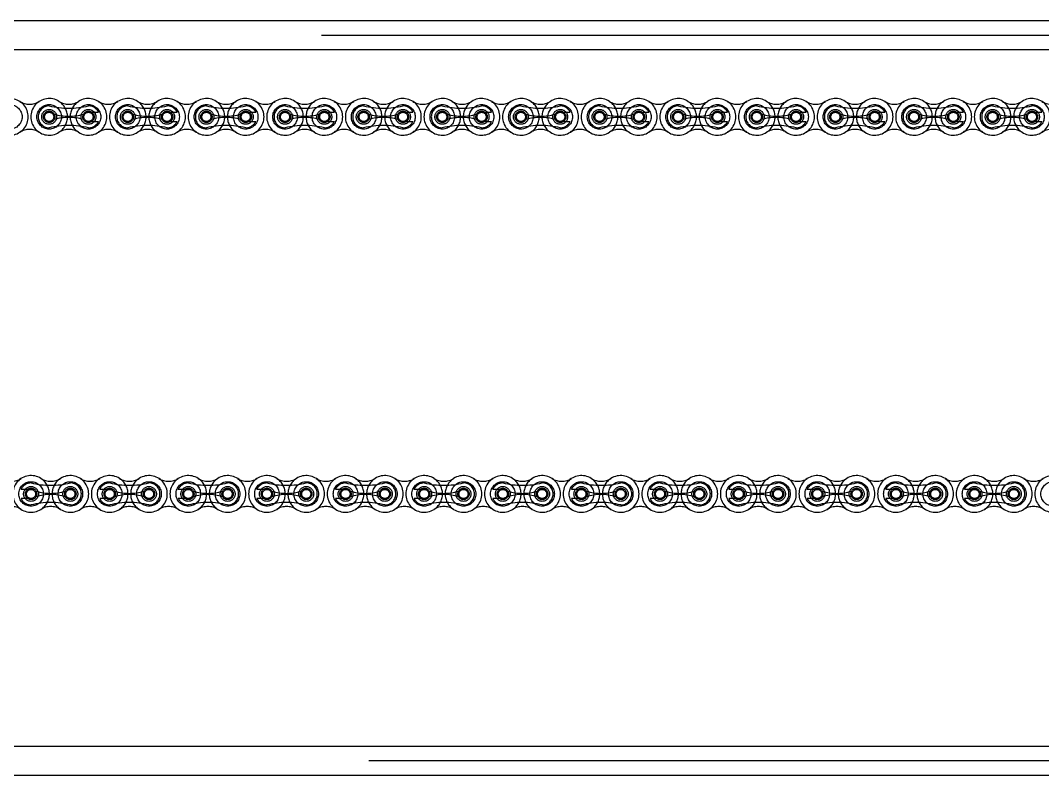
# Model space of a CAD drawing. Header units: metres. Extents: x 0 to 63075, y 0 to 44550.
# Drawn here: x 36750.9 to 37081.1, y 35804.3 to 36048.3 of the extents above; entities that cross this region are included whole.
import ezdxf

# ---------------------------------------------------------------- set-up
doc = ezdxf.new("R2010")
doc.units = ezdxf.units.M
doc.header["$LTSCALE"] = 75
doc.linetypes.add('HIDDEN2', pattern=[4.7625, 3.175, -1.5875])
for name, color, linetype in [('SDM', 7, 'Continuous'), ('SL4', 4, 'Continuous'), ('ST1', 7, 'HIDDEN2')]:
    doc.layers.add(name, color=color, linetype=linetype)

# ---------------------------------------------------------------- blocks, each defined once
blk = doc.blocks.new('A$C6e6623c1')
at = {"layer": 'SL4'}
for p, q in [((1009.76, 1725.35), (2334.74, 1725.35)), ((2334.74, 1715.82), (1009.76, 1715.82)), ((1057.26, 1490.87), (2287.24, 1490.87)), ((2287.24, 1481.35), (1057.26, 1481.35))]:
    blk.add_line(p, q, dxfattribs=at)
at = {"layer": 'ST1'}
for p, q in [((1009.76, 1720.59), (2334.74, 1720.59)), ((2334.74, 1715.82), (1009.76, 1715.82)), ((1292.78, 1695.67), (1294.91, 1695.67)), ((1318.18, 1695.67), (1320.31, 1695.67)), ((1343.58, 1695.67), (1345.71, 1695.67)), ((1368.98, 1695.67), (1371.11, 1695.67)), ((1394.38, 1695.67), (1396.51, 1695.67)), ((1419.78, 1695.67), (1421.91, 1695.67)), ((1445.18, 1695.67), (1447.31, 1695.67)), ((1470.58, 1695.67), (1472.71, 1695.67)), ((1495.98, 1695.67), (1498.11, 1695.67)), ((1521.38, 1695.67), (1523.51, 1695.67)), ((1546.78, 1695.67), (1548.91, 1695.67)), ((1572.18, 1695.67), (1574.31, 1695.67)), ((1597.58, 1695.67), (1599.71, 1695.67)), ((1292.78, 1692.71), (1294.91, 1692.71)), ((1318.18, 1692.71), (1320.31, 1692.71)), ((1343.58, 1692.71), (1345.71, 1692.71)), ((1368.98, 1692.71), (1371.11, 1692.71)), ((1394.38, 1692.71), (1396.51, 1692.71)), ((1419.78, 1692.71), (1421.91, 1692.71)), ((1445.18, 1692.71), (1447.31, 1692.71)), ((1470.58, 1692.71), (1472.71, 1692.71)), ((1495.98, 1692.71), (1498.11, 1692.71)), ((1521.38, 1692.71), (1523.51, 1692.71)), ((1546.78, 1692.71), (1548.91, 1692.71)), ((1572.18, 1692.71), (1574.31, 1692.71)), ((1597.58, 1692.71), (1599.71, 1692.71)), ((1272.02, 1573.83), (1269.9, 1573.83)), ((1297.42, 1573.83), (1295.3, 1573.83)), ((1322.82, 1573.83), (1320.7, 1573.83)), ((1348.22, 1573.83), (1346.1, 1573.83)), ((1373.62, 1573.83), (1371.5, 1573.83)), ((1399.02, 1573.83), (1396.9, 1573.83)), ((1424.42, 1573.83), (1422.3, 1573.83)), ((1449.82, 1573.83), (1447.7, 1573.83)), ((1475.22, 1573.83), (1473.1, 1573.83)), ((1500.62, 1573.83), (1498.5, 1573.83)), ((1526.02, 1573.83), (1523.9, 1573.83)), ((1551.42, 1573.83), (1549.3, 1573.83)), ((1576.82, 1573.83), (1574.7, 1573.83)), ((1272.02, 1570.88), (1269.9, 1570.88)), ((1297.42, 1570.88), (1295.3, 1570.88)), ((1322.82, 1570.88), (1320.7, 1570.88)), ((1348.22, 1570.88), (1346.1, 1570.88)), ((1373.62, 1570.88), (1371.5, 1570.88)), ((1399.02, 1570.88), (1396.9, 1570.88)), ((1424.42, 1570.88), (1422.3, 1570.88)), ((1449.82, 1570.88), (1447.7, 1570.88)), ((1475.22, 1570.88), (1473.1, 1570.88)), ((1500.62, 1570.88), (1498.5, 1570.88)), ((1526.02, 1570.88), (1523.9, 1570.88)), ((1551.42, 1570.88), (1549.3, 1570.88)), ((1576.82, 1570.88), (1574.7, 1570.88)), ((1009.76, 1490.87), (2334.74, 1490.87)), ((2334.74, 1486.11), (1009.76, 1486.11))]:
    blk.add_line(p, q, dxfattribs=at)
for centre, radius in [((1266.28, 1694.19), 3.96), ((1278.98, 1694.19), 3.96), ((1291.68, 1694.19), 3.96), ((1304.38, 1694.19), 3.96), ((1317.08, 1694.19), 3.96), ((1329.78, 1694.19), 3.96), ((1342.48, 1694.19), 3.96), ((1355.18, 1694.19), 3.96), ((1367.88, 1694.19), 3.96), ((1380.58, 1694.19), 3.96), ((1393.28, 1694.19), 3.96), ((1405.98, 1694.19), 3.96), ((1418.68, 1694.19), 3.96), ((1431.38, 1694.19), 3.96), ((1444.08, 1694.19), 3.96), ((1456.78, 1694.19), 3.96), ((1469.48, 1694.19), 3.96), ((1482.18, 1694.19), 3.96), ((1494.88, 1694.19), 3.96), ((1507.58, 1694.19), 3.96), ((1520.28, 1694.19), 3.96), ((1532.98, 1694.19), 3.96), ((1545.68, 1694.19), 3.96), ((1558.38, 1694.19), 3.96), ((1571.08, 1694.19), 3.96), ((1583.78, 1694.19), 3.96), ((1596.48, 1694.19), 3.96), ((1278.98, 1694.19), 2.4), ((1278.98, 1694.19), 1.85), ((1278.98, 1694.19), 1.48), ((1291.68, 1694.19), 2.4), ((1291.68, 1694.19), 1.84), ((1291.68, 1694.19), 1.48), ((1304.38, 1694.19), 2.4), ((1304.38, 1694.19), 1.84), ((1304.38, 1694.19), 1.48), ((1317.08, 1694.19), 2.4), ((1317.08, 1694.19), 1.85), ((1317.08, 1694.19), 1.48), ((1329.78, 1694.19), 2.4), ((1329.78, 1694.19), 1.84), ((1329.78, 1694.19), 1.48), ((1342.48, 1694.19), 2.4), ((1342.48, 1694.19), 1.85), ((1342.48, 1694.19), 1.48), ((1355.18, 1694.19), 2.4), ((1355.18, 1694.19), 1.84), ((1355.18, 1694.19), 1.48), ((1367.88, 1694.19), 2.4), ((1367.88, 1694.19), 1.85), ((1367.88, 1694.19), 1.48), ((1380.58, 1694.19), 2.4), ((1380.58, 1694.19), 1.84), ((1380.58, 1694.19), 1.48), ((1393.28, 1694.19), 2.4), ((1393.28, 1694.19), 1.85), ((1393.28, 1694.19), 1.48), ((1405.98, 1694.19), 2.4), ((1405.98, 1694.19), 1.84), ((1405.98, 1694.19), 1.48), ((1418.68, 1694.19), 2.4), ((1418.68, 1694.19), 1.85), ((1418.68, 1694.19), 1.48), ((1431.38, 1694.19), 2.4), ((1431.38, 1694.19), 1.85), ((1431.38, 1694.19), 1.48), ((1444.08, 1694.19), 2.4), ((1444.08, 1694.19), 1.85), ((1444.08, 1694.19), 1.48), ((1456.78, 1694.19), 2.4), ((1456.78, 1694.19), 1.85), ((1456.78, 1694.19), 1.48), ((1469.48, 1694.19), 2.4), ((1469.48, 1694.19), 1.84), ((1469.48, 1694.19), 1.48), ((1482.18, 1694.19), 2.4), ((1482.18, 1694.19), 1.85), ((1482.18, 1694.19), 1.48), ((1494.88, 1694.19), 2.4), ((1494.88, 1694.19), 1.84), ((1494.88, 1694.19), 1.48), ((1507.58, 1694.19), 2.4), ((1507.58, 1694.19), 1.85), ((1507.58, 1694.19), 1.48), ((1520.28, 1694.19), 2.4), ((1520.28, 1694.19), 1.84), ((1520.28, 1694.19), 1.48), ((1532.98, 1694.19), 2.4), ((1532.98, 1694.19), 1.85), ((1532.98, 1694.19), 1.48), ((1545.68, 1694.19), 2.4), ((1545.68, 1694.19), 1.84), ((1545.68, 1694.19), 1.48), ((1558.38, 1694.19), 2.4), ((1558.38, 1694.19), 1.85), ((1558.38, 1694.19), 1.48), ((1571.08, 1694.19), 2.4), ((1571.08, 1694.19), 1.84), ((1571.08, 1694.19), 1.48), ((1583.78, 1694.19), 2.4), ((1583.78, 1694.19), 1.84), ((1583.78, 1694.19), 1.48), ((1596.48, 1694.19), 2.4), ((1596.48, 1694.19), 1.84), ((1596.48, 1694.19), 1.48), ((1273.13, 1572.35), 3.96), ((1285.83, 1572.35), 3.96), ((1298.53, 1572.35), 3.96), ((1311.23, 1572.35), 3.96), ((1323.93, 1572.35), 3.96), ((1336.63, 1572.35), 3.96), ((1349.33, 1572.35), 3.96), ((1362.03, 1572.35), 3.96), ((1374.73, 1572.35), 3.96), ((1387.43, 1572.35), 3.96), ((1400.13, 1572.35), 3.96), ((1412.83, 1572.35), 3.96), ((1425.53, 1572.35), 3.96), ((1438.23, 1572.35), 3.96), ((1450.93, 1572.35), 3.96), ((1463.63, 1572.35), 3.96), ((1476.33, 1572.35), 3.96), ((1489.03, 1572.35), 3.96), ((1501.73, 1572.35), 3.96), ((1514.43, 1572.35), 3.96), ((1527.13, 1572.35), 3.96), ((1539.83, 1572.35), 3.96), ((1552.53, 1572.35), 3.96), ((1565.23, 1572.35), 3.96), ((1577.93, 1572.35), 3.96), ((1590.63, 1572.35), 3.96), ((1603.33, 1572.35), 3.96), ((1273.13, 1572.35), 2.4), ((1273.13, 1572.35), 1.85), ((1273.13, 1572.35), 1.48), ((1285.83, 1572.35), 2.4), ((1285.83, 1572.35), 1.85), ((1285.83, 1572.35), 1.48), ((1298.53, 1572.35), 2.4), ((1298.53, 1572.35), 1.84), ((1298.53, 1572.35), 1.48), ((1311.23, 1572.35), 2.4), ((1311.23, 1572.35), 1.84), ((1311.23, 1572.35), 1.48), ((1323.93, 1572.35), 2.4), ((1323.93, 1572.35), 1.85), ((1323.93, 1572.35), 1.48), ((1336.63, 1572.35), 2.4), ((1336.63, 1572.35), 1.85), ((1336.63, 1572.35), 1.48), ((1349.33, 1572.35), 2.4), ((1349.33, 1572.35), 1.84), ((1349.33, 1572.35), 1.48), ((1362.03, 1572.35), 2.4), ((1362.03, 1572.35), 1.84), ((1362.03, 1572.35), 1.48), ((1374.73, 1572.35), 2.4), ((1374.73, 1572.35), 1.84), ((1374.73, 1572.35), 1.48), ((1387.43, 1572.35), 2.4), ((1387.43, 1572.35), 1.85), ((1387.43, 1572.35), 1.48), ((1400.13, 1572.35), 2.4), ((1400.13, 1572.35), 1.85), ((1400.13, 1572.35), 1.48), ((1412.83, 1572.35), 2.4), ((1412.83, 1572.35), 1.84), ((1412.83, 1572.35), 1.48), ((1425.53, 1572.35), 2.4), ((1425.53, 1572.35), 1.84), ((1425.53, 1572.35), 1.48), ((1438.23, 1572.35), 2.4), ((1438.23, 1572.35), 1.85), ((1438.23, 1572.35), 1.48), ((1450.93, 1572.35), 2.4), ((1450.93, 1572.35), 1.85), ((1450.93, 1572.35), 1.48), ((1463.63, 1572.35), 2.4), ((1463.63, 1572.35), 1.84), ((1463.63, 1572.35), 1.48), ((1476.33, 1572.35), 2.4), ((1476.33, 1572.35), 1.84), ((1476.33, 1572.35), 1.48), ((1489.03, 1572.35), 2.4), ((1489.03, 1572.35), 1.84), ((1489.03, 1572.35), 1.48), ((1501.73, 1572.35), 2.4), ((1501.73, 1572.35), 1.85), ((1501.73, 1572.35), 1.48), ((1514.43, 1572.35), 2.4), ((1514.43, 1572.35), 1.85), ((1514.43, 1572.35), 1.48), ((1527.13, 1572.35), 2.4), ((1527.13, 1572.35), 1.85), ((1527.13, 1572.35), 1.48), ((1539.83, 1572.35), 2.4), ((1539.83, 1572.35), 1.84), ((1539.83, 1572.35), 1.48), ((1552.53, 1572.35), 2.4), ((1552.53, 1572.35), 1.85), ((1552.53, 1572.35), 1.48), ((1565.23, 1572.35), 2.4), ((1565.23, 1572.35), 1.85), ((1565.23, 1572.35), 1.48), ((1577.93, 1572.35), 2.4), ((1577.93, 1572.35), 1.85), ((1577.93, 1572.35), 1.48), ((1590.63, 1572.35), 2.4), ((1590.63, 1572.35), 1.84), ((1590.63, 1572.35), 1.48)]:
    blk.add_circle(centre, radius, dxfattribs=at)
for centre, radius, start, end in [((1266.28, 1694.19), 5.92, 237.5667, 122.4333), ((1272.63, 1704.18), 5.92, 237.5667, 302.4333), ((1278.98, 1694.19), 5.92, 57.5667, 302.4333), ((1278.98, 1694.19), 3.55, 90, 270), ((1285.33, 1723.29), 26.32, 256.0401, 283.9599), ((1285.33, 1704.18), 5.92, 237.5667, 302.4333), ((1278.98, 1694.19), 5.92, 302.4332, 57.5668), ((1291.68, 1694.19), 5.92, 122.4332, 237.5668), ((1291.68, 1694.19), 5.92, 237.5667, 122.4333), ((1291.68, 1694.19), 3.55, 24.5534, 90), ((1298.03, 1704.18), 5.92, 237.5667, 302.4333), ((1304.38, 1694.19), 5.92, 57.5667, 302.4333), ((1304.38, 1694.19), 3.55, 90, 270), ((1310.73, 1723.29), 26.32, 256.0401, 283.9599), ((1310.73, 1704.18), 5.92, 237.5667, 302.4333), ((1304.38, 1694.19), 5.92, 302.4332, 57.5668), ((1317.08, 1694.19), 5.92, 122.4332, 237.5668), ((1317.08, 1694.19), 5.92, 237.5667, 122.4333), ((1317.08, 1694.19), 3.55, 24.5534, 90), ((1323.43, 1704.18), 5.92, 237.5667, 302.4333), ((1329.78, 1694.19), 5.92, 57.5667, 302.4333), ((1329.78, 1694.19), 3.55, 90, 270), ((1336.13, 1723.29), 26.32, 256.0401, 283.9599), ((1336.13, 1704.18), 5.92, 237.5667, 302.4333), ((1329.78, 1694.19), 5.92, 302.4332, 57.5668), ((1342.48, 1694.19), 5.92, 122.4332, 237.5668), ((1342.48, 1694.19), 5.92, 237.5667, 122.4333), ((1342.48, 1694.19), 3.55, 24.5534, 90), ((1348.83, 1704.18), 5.92, 237.5667, 302.4333), ((1355.18, 1694.19), 5.92, 57.5667, 302.4333), ((1355.18, 1694.19), 3.55, 90, 270), ((1361.53, 1723.29), 26.32, 256.0401, 283.9599), ((1361.53, 1704.18), 5.92, 237.5667, 302.4333), ((1355.18, 1694.19), 5.92, 302.4332, 57.5668), ((1367.88, 1694.19), 5.92, 122.4332, 237.5668), ((1367.88, 1694.19), 5.92, 237.5667, 122.4333), ((1367.88, 1694.19), 3.55, 24.5534, 90), ((1374.23, 1704.18), 5.92, 237.5667, 302.4333), ((1380.58, 1694.19), 5.92, 57.5667, 302.4333), ((1380.58, 1694.19), 3.55, 90, 270), ((1386.93, 1723.29), 26.32, 256.0401, 283.9599), ((1386.93, 1704.18), 5.92, 237.5667, 302.4333), ((1380.58, 1694.19), 5.92, 302.4332, 57.5668), ((1393.28, 1694.19), 5.92, 122.4332, 237.5668), ((1393.28, 1694.19), 5.92, 237.5667, 122.4333), ((1393.28, 1694.19), 3.55, 24.5534, 90), ((1399.63, 1704.18), 5.92, 237.5667, 302.4333), ((1405.98, 1694.19), 5.92, 57.5667, 302.4333), ((1405.98, 1694.19), 3.55, 90, 270), ((1412.33, 1723.29), 26.32, 256.0401, 283.9599), ((1412.33, 1704.18), 5.92, 237.5667, 302.4333), ((1405.98, 1694.19), 5.92, 302.4332, 57.5668), ((1418.68, 1694.19), 5.92, 122.4332, 237.5668), ((1418.68, 1694.19), 5.92, 237.5667, 122.4333), ((1418.68, 1694.19), 3.55, 24.5534, 90), ((1425.03, 1704.18), 5.92, 237.5667, 302.4333), ((1431.38, 1694.19), 5.92, 57.5667, 302.4333), ((1431.38, 1694.19), 3.55, 90, 270), ((1437.73, 1723.29), 26.32, 256.0401, 283.9599), ((1437.73, 1704.18), 5.92, 237.5667, 302.4333), ((1431.38, 1694.19), 5.92, 302.4332, 57.5668), ((1444.08, 1694.19), 5.92, 122.4332, 237.5668), ((1444.08, 1694.19), 5.92, 237.5667, 122.4333), ((1444.08, 1694.19), 3.55, 24.5534, 90), ((1450.43, 1704.18), 5.92, 237.5667, 302.4333), ((1456.78, 1694.19), 5.92, 57.5667, 302.4333), ((1456.78, 1694.19), 3.55, 90, 270), ((1463.13, 1723.29), 26.32, 256.0401, 283.9599), ((1463.13, 1704.18), 5.92, 237.5667, 302.4333), ((1456.78, 1694.19), 5.92, 302.4332, 57.5668), ((1469.48, 1694.19), 5.92, 122.4332, 237.5668), ((1469.48, 1694.19), 5.92, 237.5667, 122.4333), ((1469.48, 1694.19), 3.55, 24.5534, 90), ((1475.83, 1704.18), 5.92, 237.5667, 302.4333), ((1482.18, 1694.19), 5.92, 57.5667, 302.4333), ((1482.18, 1694.19), 3.55, 90, 270), ((1488.53, 1723.29), 26.32, 256.0401, 283.9599), ((1488.53, 1704.18), 5.92, 237.5667, 302.4333), ((1482.18, 1694.19), 5.92, 302.4332, 57.5668), ((1494.88, 1694.19), 5.92, 122.4332, 237.5668), ((1494.88, 1694.19), 5.92, 237.5667, 122.4333), ((1494.88, 1694.19), 3.55, 24.5534, 90), ((1501.23, 1704.18), 5.92, 237.5667, 302.4333), ((1507.58, 1694.19), 5.92, 57.5667, 302.4333), ((1507.58, 1694.19), 3.55, 90, 270), ((1513.93, 1723.29), 26.32, 256.0401, 283.9599), ((1513.93, 1704.18), 5.92, 237.5667, 302.4333), ((1507.58, 1694.19), 5.92, 302.4332, 57.5668), ((1520.28, 1694.19), 5.92, 122.4332, 237.5668), ((1520.28, 1694.19), 5.92, 237.5667, 122.4333), ((1520.28, 1694.19), 3.55, 24.5534, 90), ((1526.63, 1704.18), 5.92, 237.5667, 302.4333), ((1532.98, 1694.19), 5.92, 57.5667, 302.4333), ((1532.98, 1694.19), 3.55, 90, 270), ((1539.33, 1723.29), 26.32, 256.0401, 283.9599), ((1539.33, 1704.18), 5.92, 237.5667, 302.4333), ((1532.98, 1694.19), 5.92, 302.4332, 57.5668), ((1545.68, 1694.19), 5.92, 122.4332, 237.5668), ((1545.68, 1694.19), 5.92, 237.5667, 122.4333), ((1545.68, 1694.19), 3.55, 24.5534, 90), ((1552.03, 1704.18), 5.92, 237.5667, 302.4333), ((1558.38, 1694.19), 5.92, 57.5667, 302.4333), ((1558.38, 1694.19), 3.55, 90, 270), ((1564.73, 1723.29), 26.32, 256.0401, 283.9599), ((1564.73, 1704.18), 5.92, 237.5667, 302.4333), ((1558.38, 1694.19), 5.92, 302.4332, 57.5668), ((1571.08, 1694.19), 5.92, 122.4332, 237.5668), ((1571.08, 1694.19), 5.92, 237.5667, 122.4333), ((1571.08, 1694.19), 3.55, 24.5534, 90), ((1577.43, 1704.18), 5.92, 237.5667, 302.4333), ((1583.78, 1694.19), 5.92, 57.5667, 302.4333), ((1583.78, 1694.19), 3.55, 90, 270), ((1590.13, 1723.29), 26.32, 256.0401, 283.9599), ((1590.13, 1704.18), 5.92, 237.5667, 302.4333), ((1583.78, 1694.19), 5.92, 302.4332, 57.5668), ((1596.48, 1694.19), 5.92, 122.4332, 237.5668), ((1596.48, 1694.19), 5.92, 237.5667, 122.4333), ((1596.48, 1694.19), 3.55, 24.5534, 90), ((1602.83, 1704.18), 5.92, 237.5667, 302.4333), ((1285.33, 1710.54), 16.17, 252.993, 287.007), ((1285.33, 1677.84), 16.17, 72.993, 107.007), ((1310.73, 1710.54), 16.17, 252.993, 287.007), ((1310.73, 1677.84), 16.17, 72.993, 107.007), ((1336.13, 1710.54), 16.17, 252.993, 287.007), ((1336.13, 1677.84), 16.17, 72.993, 107.007), ((1361.53, 1710.54), 16.17, 252.993, 287.007), ((1361.53, 1677.84), 16.17, 72.993, 107.007), ((1386.93, 1710.54), 16.17, 252.993, 287.007), ((1386.93, 1677.84), 16.17, 72.993, 107.007), ((1412.33, 1710.54), 16.17, 252.993, 287.007), ((1412.33, 1677.84), 16.17, 72.993, 107.007), ((1437.73, 1710.54), 16.17, 252.993, 287.007), ((1437.73, 1677.84), 16.17, 72.993, 107.007), ((1463.13, 1710.54), 16.17, 252.993, 287.007), ((1463.13, 1677.84), 16.17, 72.993, 107.007), ((1488.53, 1710.54), 16.17, 252.993, 287.007), ((1488.53, 1677.84), 16.17, 72.993, 107.007), ((1513.93, 1710.54), 16.17, 252.993, 287.007), ((1513.93, 1677.84), 16.17, 72.993, 107.007), ((1539.33, 1710.54), 16.17, 252.993, 287.007), ((1539.33, 1677.84), 16.17, 72.993, 107.007), ((1564.73, 1710.54), 16.17, 252.993, 287.007), ((1564.73, 1677.84), 16.17, 72.993, 107.007), ((1590.13, 1710.54), 16.17, 252.993, 287.007), ((1590.13, 1677.84), 16.17, 72.993, 107.007), ((1285.33, 1665.09), 26.32, 76.0401, 103.9599), ((1291.68, 1694.19), 3.55, 270, 335.4466), ((1310.73, 1665.09), 26.32, 76.0401, 103.9599), ((1317.08, 1694.19), 3.55, 270, 335.4466), ((1336.13, 1665.09), 26.32, 76.0401, 103.9599), ((1342.48, 1694.19), 3.55, 270, 335.4466), ((1361.53, 1665.09), 26.32, 76.0401, 103.9599), ((1367.88, 1694.19), 3.55, 270, 335.4466), ((1386.93, 1665.09), 26.32, 76.0401, 103.9599), ((1393.28, 1694.19), 3.55, 270, 335.4466), ((1412.33, 1665.09), 26.32, 76.0401, 103.9599), ((1418.68, 1694.19), 3.55, 270, 335.4466), ((1437.73, 1665.09), 26.32, 76.0401, 103.9599), ((1444.08, 1694.19), 3.55, 270, 335.4466), ((1463.13, 1665.09), 26.32, 76.0401, 103.9599), ((1469.48, 1694.19), 3.55, 270, 335.4466), ((1488.53, 1665.09), 26.32, 76.0401, 103.9599), ((1494.88, 1694.19), 3.55, 270, 335.4466), ((1513.93, 1665.09), 26.32, 76.0401, 103.9599), ((1520.28, 1694.19), 3.55, 270, 335.4466), ((1539.33, 1665.09), 26.32, 76.0401, 103.9599), ((1545.68, 1694.19), 3.55, 270, 335.4466), ((1564.73, 1665.09), 26.32, 76.0401, 103.9599), ((1571.08, 1694.19), 3.55, 270, 335.4466), ((1590.13, 1665.09), 26.32, 76.0401, 103.9599), ((1596.48, 1694.19), 3.55, 270, 335.4466), ((1272.63, 1684.2), 5.92, 57.5667, 122.4333), ((1285.33, 1684.2), 5.92, 57.5667, 122.4333), ((1298.03, 1684.2), 5.92, 57.5667, 122.4333), ((1310.73, 1684.2), 5.92, 57.5667, 122.4333), ((1323.43, 1684.2), 5.92, 57.5667, 122.4333), ((1336.13, 1684.2), 5.92, 57.5667, 122.4333), ((1348.83, 1684.2), 5.92, 57.5667, 122.4333), ((1361.53, 1684.2), 5.92, 57.5667, 122.4333), ((1374.23, 1684.2), 5.92, 57.5667, 122.4333), ((1386.93, 1684.2), 5.92, 57.5667, 122.4333), ((1399.63, 1684.2), 5.92, 57.5667, 122.4333), ((1412.33, 1684.2), 5.92, 57.5667, 122.4333), ((1425.03, 1684.2), 5.92, 57.5667, 122.4333), ((1437.73, 1684.2), 5.92, 57.5667, 122.4333), ((1450.43, 1684.2), 5.92, 57.5667, 122.4333), ((1463.13, 1684.2), 5.92, 57.5667, 122.4333), ((1475.83, 1684.2), 5.92, 57.5667, 122.4333), ((1488.53, 1684.2), 5.92, 57.5667, 122.4333), ((1501.23, 1684.2), 5.92, 57.5667, 122.4333), ((1513.93, 1684.2), 5.92, 57.5667, 122.4333), ((1526.63, 1684.2), 5.92, 57.5667, 122.4333), ((1539.33, 1684.2), 5.92, 57.5667, 122.4333), ((1552.03, 1684.2), 5.92, 57.5667, 122.4333), ((1564.73, 1684.2), 5.92, 57.5667, 122.4333), ((1577.43, 1684.2), 5.92, 57.5667, 122.4333), ((1590.13, 1684.2), 5.92, 57.5667, 122.4333), ((1602.83, 1684.2), 5.92, 57.5667, 122.4333), ((1266.78, 1582.35), 5.92, 237.5667, 302.4333), ((1273.13, 1572.35), 5.92, 57.5667, 302.4333), ((1273.13, 1572.35), 3.55, 90, 155.4466), ((1279.48, 1601.45), 26.32, 256.0401, 283.9599), ((1279.48, 1582.35), 5.92, 237.5667, 302.4333), ((1273.13, 1572.35), 5.92, 302.4332, 57.5668), ((1285.83, 1572.35), 5.92, 122.4332, 237.5668), ((1285.83, 1572.35), 5.92, 237.5667, 122.4333), ((1285.83, 1572.35), 3.55, 270, 90), ((1292.18, 1582.35), 5.92, 237.5667, 302.4333), ((1298.53, 1572.35), 5.92, 57.5667, 302.4333), ((1298.53, 1572.35), 3.55, 90, 155.4466), ((1304.88, 1601.45), 26.32, 256.0401, 283.9599), ((1304.88, 1582.35), 5.92, 237.5667, 302.4333), ((1298.53, 1572.35), 5.92, 302.4332, 57.5668), ((1311.23, 1572.35), 5.92, 122.4332, 237.5668), ((1311.23, 1572.35), 5.92, 237.5667, 122.4333), ((1311.23, 1572.35), 3.55, 270, 90), ((1317.58, 1582.35), 5.92, 237.5667, 302.4333), ((1323.93, 1572.35), 5.92, 57.5667, 302.4333), ((1323.93, 1572.35), 3.55, 90, 155.4466), ((1330.28, 1601.45), 26.32, 256.0401, 283.9599), ((1330.28, 1582.35), 5.92, 237.5667, 302.4333), ((1323.93, 1572.35), 5.92, 302.4332, 57.5668), ((1336.63, 1572.35), 5.92, 122.4332, 237.5668), ((1336.63, 1572.35), 5.92, 237.5667, 122.4333), ((1336.63, 1572.35), 3.55, 270, 90), ((1342.98, 1582.35), 5.92, 237.5667, 302.4333), ((1349.33, 1572.35), 5.92, 57.5667, 302.4333), ((1349.33, 1572.35), 3.55, 90, 155.4466), ((1355.68, 1601.45), 26.32, 256.0401, 283.9599), ((1355.68, 1582.35), 5.92, 237.5667, 302.4333), ((1349.33, 1572.35), 5.92, 302.4332, 57.5668), ((1362.03, 1572.35), 5.92, 122.4332, 237.5668), ((1362.03, 1572.35), 5.92, 237.5667, 122.4333), ((1362.03, 1572.35), 3.55, 270, 90), ((1368.38, 1582.35), 5.92, 237.5667, 302.4333), ((1374.73, 1572.35), 5.92, 57.5667, 302.4333), ((1374.73, 1572.35), 3.55, 90, 155.4466), ((1381.08, 1601.45), 26.32, 256.0401, 283.9599), ((1381.08, 1582.35), 5.92, 237.5667, 302.4333), ((1374.73, 1572.35), 5.92, 302.4332, 57.5668), ((1387.43, 1572.35), 5.92, 122.4332, 237.5668), ((1387.43, 1572.35), 5.92, 237.5667, 122.4333), ((1387.43, 1572.35), 3.55, 270, 90), ((1393.78, 1582.35), 5.92, 237.5667, 302.4333), ((1400.13, 1572.35), 5.92, 57.5667, 302.4333), ((1400.13, 1572.35), 3.55, 90, 155.4466), ((1406.48, 1601.45), 26.32, 256.0401, 283.9599), ((1406.48, 1582.35), 5.92, 237.5667, 302.4333), ((1400.13, 1572.35), 5.92, 302.4332, 57.5668), ((1412.83, 1572.35), 5.92, 122.4332, 237.5668), ((1412.83, 1572.35), 5.92, 237.5667, 122.4333), ((1412.83, 1572.35), 3.55, 270, 90), ((1419.18, 1582.35), 5.92, 237.5667, 302.4333), ((1425.53, 1572.35), 5.92, 57.5667, 302.4333), ((1425.53, 1572.35), 3.55, 90, 155.4466), ((1431.88, 1601.45), 26.32, 256.0401, 283.9599), ((1431.88, 1582.35), 5.92, 237.5667, 302.4333), ((1425.53, 1572.35), 5.92, 302.4332, 57.5668), ((1438.23, 1572.35), 5.92, 122.4332, 237.5668), ((1438.23, 1572.35), 5.92, 237.5667, 122.4333), ((1438.23, 1572.35), 3.55, 270, 90), ((1444.58, 1582.35), 5.92, 237.5667, 302.4333), ((1450.93, 1572.35), 5.92, 57.5667, 302.4333), ((1450.93, 1572.35), 3.55, 90, 155.4466), ((1457.28, 1601.45), 26.32, 256.0401, 283.9599), ((1457.28, 1582.35), 5.92, 237.5667, 302.4333), ((1450.93, 1572.35), 5.92, 302.4332, 57.5668), ((1463.63, 1572.35), 5.92, 122.4332, 237.5668), ((1463.63, 1572.35), 5.92, 237.5667, 122.4333), ((1463.63, 1572.35), 3.55, 270, 90), ((1469.98, 1582.35), 5.92, 237.5667, 302.4333), ((1476.33, 1572.35), 5.92, 57.5667, 302.4333), ((1476.33, 1572.35), 3.55, 90, 155.4466), ((1482.68, 1601.45), 26.32, 256.0401, 283.9599), ((1482.68, 1582.35), 5.92, 237.5667, 302.4333), ((1476.33, 1572.35), 5.92, 302.4332, 57.5668), ((1489.03, 1572.35), 5.92, 122.4332, 237.5668), ((1489.03, 1572.35), 5.92, 237.5667, 122.4333), ((1489.03, 1572.35), 3.55, 270, 90), ((1495.38, 1582.35), 5.92, 237.5667, 302.4333), ((1501.73, 1572.35), 5.92, 57.5667, 302.4333), ((1501.73, 1572.35), 3.55, 90, 155.4466), ((1508.08, 1601.45), 26.32, 256.0401, 283.9599), ((1508.08, 1582.35), 5.92, 237.5667, 302.4333), ((1501.73, 1572.35), 5.92, 302.4332, 57.5668), ((1514.43, 1572.35), 5.92, 122.4332, 237.5668), ((1514.43, 1572.35), 5.92, 237.5667, 122.4333), ((1514.43, 1572.35), 3.55, 270, 90), ((1520.78, 1582.35), 5.92, 237.5667, 302.4333), ((1527.13, 1572.35), 5.92, 57.5667, 302.4333), ((1527.13, 1572.35), 3.55, 90, 155.4466), ((1533.48, 1601.45), 26.32, 256.0401, 283.9599), ((1533.48, 1582.35), 5.92, 237.5667, 302.4333), ((1527.13, 1572.35), 5.92, 302.4332, 57.5668), ((1539.83, 1572.35), 5.92, 122.4332, 237.5668), ((1539.83, 1572.35), 5.92, 237.5667, 122.4333), ((1539.83, 1572.35), 3.55, 270, 90), ((1546.18, 1582.35), 5.92, 237.5667, 302.4333), ((1552.53, 1572.35), 5.92, 57.5667, 302.4333), ((1552.53, 1572.35), 3.55, 90, 155.4466), ((1558.88, 1601.45), 26.32, 256.0401, 283.9599), ((1558.88, 1582.35), 5.92, 237.5667, 302.4333), ((1552.53, 1572.35), 5.92, 302.4332, 57.5668), ((1565.23, 1572.35), 5.92, 122.4332, 237.5668), ((1565.23, 1572.35), 5.92, 237.5667, 122.4333), ((1565.23, 1572.35), 3.55, 270, 90), ((1571.58, 1582.35), 5.92, 237.5667, 302.4333), ((1577.93, 1572.35), 5.92, 57.5667, 302.4333), ((1577.93, 1572.35), 3.55, 90, 155.4466), ((1584.28, 1601.45), 26.32, 256.0401, 283.9599), ((1584.28, 1582.35), 5.92, 237.5667, 302.4333), ((1577.93, 1572.35), 5.92, 302.4332, 57.5668), ((1590.63, 1572.35), 5.92, 122.4332, 237.5668), ((1590.63, 1572.35), 5.92, 237.5667, 122.4333), ((1590.63, 1572.35), 3.55, 270, 90), ((1596.98, 1582.35), 5.92, 237.5667, 302.4333), ((1603.33, 1572.35), 5.92, 57.5667, 302.4333), ((1279.48, 1588.71), 16.17, 252.993, 287.007), ((1279.48, 1556), 16.17, 72.993, 107.007), ((1304.88, 1588.71), 16.17, 252.993, 287.007), ((1304.88, 1556), 16.17, 72.993, 107.007), ((1330.28, 1588.71), 16.17, 252.993, 287.007), ((1330.28, 1556), 16.17, 72.993, 107.007), ((1355.68, 1588.71), 16.17, 252.993, 287.007), ((1355.68, 1556), 16.17, 72.993, 107.007), ((1381.08, 1588.71), 16.17, 252.993, 287.007), ((1381.08, 1556), 16.17, 72.993, 107.007), ((1406.48, 1588.71), 16.17, 252.993, 287.007), ((1406.48, 1556), 16.17, 72.993, 107.007), ((1431.88, 1588.71), 16.17, 252.993, 287.007), ((1431.88, 1556), 16.17, 72.993, 107.007), ((1457.28, 1588.71), 16.17, 252.993, 287.007), ((1457.28, 1556), 16.17, 72.993, 107.007), ((1482.68, 1588.71), 16.17, 252.993, 287.007), ((1482.68, 1556), 16.17, 72.993, 107.007), ((1508.08, 1588.71), 16.17, 252.993, 287.007), ((1508.08, 1556), 16.17, 72.993, 107.007), ((1533.48, 1588.71), 16.17, 252.993, 287.007), ((1533.48, 1556), 16.17, 72.993, 107.007), ((1558.88, 1588.71), 16.17, 252.993, 287.007), ((1558.88, 1556), 16.17, 72.993, 107.007), ((1584.28, 1588.71), 16.17, 252.993, 287.007), ((1584.28, 1556), 16.17, 72.993, 107.007), ((1273.13, 1572.35), 3.55, 204.5534, 270), ((1279.48, 1543.26), 26.32, 76.0401, 103.9599), ((1298.53, 1572.35), 3.55, 204.5534, 270), ((1304.88, 1543.26), 26.32, 76.0401, 103.9599), ((1323.93, 1572.35), 3.55, 204.5534, 270), ((1330.28, 1543.26), 26.32, 76.0401, 103.9599), ((1349.33, 1572.35), 3.55, 204.5534, 270), ((1355.68, 1543.26), 26.32, 76.0401, 103.9599), ((1374.73, 1572.35), 3.55, 204.5534, 270), ((1381.08, 1543.26), 26.32, 76.0401, 103.9599), ((1400.13, 1572.35), 3.55, 204.5534, 270), ((1406.48, 1543.26), 26.32, 76.0401, 103.9599), ((1425.53, 1572.35), 3.55, 204.5534, 270), ((1431.88, 1543.26), 26.32, 76.0401, 103.9599), ((1450.93, 1572.35), 3.55, 204.5534, 270), ((1457.28, 1543.26), 26.32, 76.0401, 103.9599), ((1476.33, 1572.35), 3.55, 204.5534, 270), ((1482.68, 1543.26), 26.32, 76.0401, 103.9599), ((1501.73, 1572.35), 3.55, 204.5534, 270), ((1508.08, 1543.26), 26.32, 76.0401, 103.9599), ((1527.13, 1572.35), 3.55, 204.5534, 270), ((1533.48, 1543.26), 26.32, 76.0401, 103.9599), ((1552.53, 1572.35), 3.55, 204.5534, 270), ((1558.88, 1543.26), 26.32, 76.0401, 103.9599), ((1577.93, 1572.35), 3.55, 204.5534, 270), ((1584.28, 1543.26), 26.32, 76.0401, 103.9599), ((1266.78, 1562.36), 5.92, 57.5667, 122.4333), ((1279.48, 1562.36), 5.92, 57.5667, 122.4333), ((1292.18, 1562.36), 5.92, 57.5667, 122.4333), ((1304.88, 1562.36), 5.92, 57.5667, 122.4333), ((1317.58, 1562.36), 5.92, 57.5667, 122.4333), ((1330.28, 1562.36), 5.92, 57.5667, 122.4333), ((1342.98, 1562.36), 5.92, 57.5667, 122.4333), ((1355.68, 1562.36), 5.92, 57.5667, 122.4333), ((1368.38, 1562.36), 5.92, 57.5667, 122.4333), ((1381.08, 1562.36), 5.92, 57.5667, 122.4333), ((1393.78, 1562.36), 5.92, 57.5667, 122.4333), ((1406.48, 1562.36), 5.92, 57.5667, 122.4333), ((1419.18, 1562.36), 5.92, 57.5667, 122.4333), ((1431.88, 1562.36), 5.92, 57.5667, 122.4333), ((1444.58, 1562.36), 5.92, 57.5667, 122.4333), ((1457.28, 1562.36), 5.92, 57.5667, 122.4333), ((1469.98, 1562.36), 5.92, 57.5667, 122.4333), ((1482.68, 1562.36), 5.92, 57.5667, 122.4333), ((1495.38, 1562.36), 5.92, 57.5667, 122.4333), ((1508.08, 1562.36), 5.92, 57.5667, 122.4333), ((1520.78, 1562.36), 5.92, 57.5667, 122.4333), ((1533.48, 1562.36), 5.92, 57.5667, 122.4333), ((1546.18, 1562.36), 5.92, 57.5667, 122.4333), ((1558.88, 1562.36), 5.92, 57.5667, 122.4333), ((1571.58, 1562.36), 5.92, 57.5667, 122.4333), ((1584.28, 1562.36), 5.92, 57.5667, 122.4333), ((1596.98, 1562.36), 5.92, 57.5667, 122.4333)]:
    blk.add_arc(centre, radius, start, end, dxfattribs=at)

msp = doc.modelspace()

# ---------------------------------------------------------------- block references
at = {"layer": 'SDM'}
msp.add_blockref('A$C6e6623c1', (35481.24, 34322.92), dxfattribs=at)

doc.saveas('drawing.dxf')
